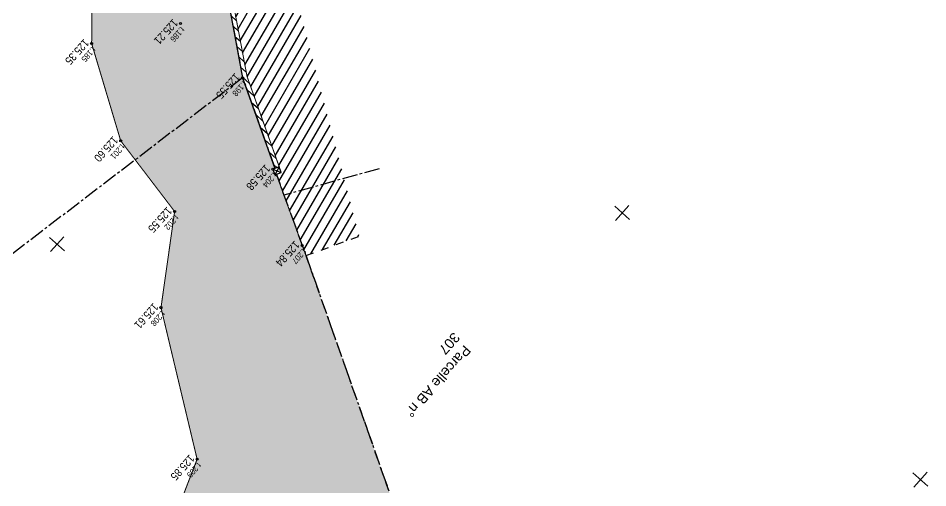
# Model space of a CAD drawing. Header units: metres. Extents: x -2858 to 512, y -1995 to 1252.
# Drawn here: x -2046.48 to -2001.02, y -1499.09 to -1475.6 of the extents above; entities that cross this region are included whole.
import ezdxf
from ezdxf.enums import TextEntityAlignment as Align

# ---------------------------------------------------------------- set-up
doc = ezdxf.new("R2010")
doc.units = ezdxf.units.M
doc.header["$PDMODE"] = 33
doc.header["$PDSIZE"] = 0.1
doc.linetypes.add('AXES2', pattern=[28.575, 19.05, -3.175, 3.175, -3.175])
doc.linetypes.add('Grille', pattern=[0.8, 0.4, -0.4])
for name, color, linetype in [('Bâtiments', 7, 'Continuous'), ('Bâtiments Hachures', 174, 'Continuous'), ('Calque commun', 7, 'Continuous'), ('Carroyage(2)_Croix', 7, 'Continuous'), ('Limites', 1, 'AXES2'), ('Murs', 7, 'Continuous'), ('Murs Hachures', 7, 'Continuous'), ('Points Topo', 7, 'Continuous'), ('Points Topo Altitude', 7, 'Continuous'), ('Points Topo Matricule', 252, 'Continuous'), ('Textes', 7, 'Continuous'), ('Végétation', 102, 'Continuous')]:
    doc.layers.add(name, color=color, linetype=linetype)
doc.styles.add('Pts Topo SPE', font='', dxfattribs={"width": 0.9})
doc.styles.get("Standard").update_dxf_attribs({"font": 'arial.ttf'})
doc.styles.get('Pts Topo SPE').set_extended_font_data('Titillium Web Light')

# ---------------------------------------------------------------- blocks, each defined once
blk = doc.blocks.new('PointTopo_SPE')
at = {"layer": 'Calque commun', "color": 1, "linetype": 'ByBlock', "lineweight": -2}
blk.add_point((0, 0), dxfattribs=at)

msp = doc.modelspace()

# ---------------------------------------------------------------- hatches: boundary and pattern name
at = {"layer": 'Bâtiments Hachures'}
h = msp.add_hatch(dxfattribs=at)
h.set_pattern_fill('_U', color=256, scale=0.4, angle=-120.1474, style=0, pattern_type=0)
h.set_pattern_definition([(239.8526, (-2034.9983, -1468.91026), (0.345895, -0.20089), [])])
h.paths.add_polyline_path([(-2033.43, -1483.045), (-2033.334, -1483.33), (-2033.577, -1483.412), (-2032.097, -1487.478), (-2029.427, -1486.505), (-2033.763, -1470.016), (-2036.523, -1470.614), (-2035.959, -1473.651), (-2035.039, -1478.524)])
at = {"layer": 'Murs Hachures'}
h = msp.add_hatch(dxfattribs=at)
h.set_pattern_fill('ANSI31', color=256, scale=0.1, angle=-86.8382)
h.set_pattern_definition([(318.1618, (-2036.61567, -1470.531), (0.211782, 0.236547), [])])
h.paths.add_polyline_path([(-2033.648, -1483.119), (-2033.43, -1483.045), (-2035.039, -1478.524), (-2035.959, -1473.651), (-2036.523, -1470.614), (-2036.73, -1470.658), (-2036.161, -1473.72), (-2035.262, -1478.584)])
at = {"layer": 'Végétation'}
h = msp.add_hatch(dxfattribs=at)
h.set_pattern_fill('HAIE', color=256, scale=1.5, angle=-131.8382)
h.set_pattern_definition([(337.45181, (-2032.01112, -1453.8739), (25.001558834, -10.303982526), [0.090508, -31.693922]), (29.7268, (-2030.7275, -1454.48383), (1.0005448, 1.1175465), [0.094695, -4.64872]), (335.08927, (-2030.645223, -1454.4369), (18.53028335, -8.53689633), [0.10269, -35.959756]), (339.41227, (-2031.75009, -1453.573985), (7.58882196, -2.76763098), [0.129743, -28.84007]), (256.60469, (-2030.965573, -1454.00674), (-4.3007138, -18.29627997), [0.11664, -40.825392]), (311.82157, (-2031.0429, -1453.92019), (1.11754648, -1.0005448), [0.11607, -13.467008]), (256.23425, (-2031.0818, -1454.97569), (-5.1842569, -21.53191771), [0.072626, -25.427374]), (297.60572, (-2032.14021, -1454.11416), (2.35209464, -4.11918084), [0.07305, -12.742956]), (351.067, (-2032.10346, -1454.175654), (5.353729006, -0.76654141), [0.086475, -30.28621]), (3.1618, (-2032.0532, -1454.3182), (1.000545, 1.117546), [0.054415, -2.066905]), (24.41227, (-2031.4165, -1454.99726), (23.83154194, 10.87693012), [0.116805, -40.852696]), (273.1618, (-2031.3149, -1454.8645), (1.117546, -1.000545), [0.084633, -2.036687]), (276.52822, (-2031.4826, -1454.73152), (1.9365583, -15.82718364), [0.05142, -18.010972]), (262.85691, (-2031.68566, -1454.56119), (-2.18262254, -18.17927828), [0.067575, -23.649507]), (356.45192, (-2030.78704, -1454.66569), (9.589911535, -0.53253803), [0.06918, -36.241975]), (300.41709, (-2031.507364, -1454.22735), (17.58220898, -29.834810664), [0.11217, -39.261044]), (343.50794, (-2031.45061, -1454.324066), (3.23563774, -0.8835431), [0.08988, -31.445814]), (343.17865, (-2031.82091, -1454.25104), (3.23563774, -0.8835431), [0.13194, -24.697478]), (269.34769, (-2031.82035, -1454.20544), (0.1170017, -2.11809126), [0.045405, -15.899814]), (291.5967, (-2031.9011, -1454.0585), (1.1175465, -1.000545), [0.02867, -3.325432]), (359.34769, (-2031.60303, -1453.80889), (2.11809126, 0.1170017), [0.090855, -15.854364]), (27.60572, (-2031.5455, -1453.97519), (4.11918084, 2.35209464), [0.073053, -12.742953]), (247.96064, (-2031.25976, -1453.8867), (-6.535806755, -16.295190397), [0.050085, -39.805906]), (344.7268, (-2031.1776, -1454.22426), (2.118091, 0.117002), [0.02867, -3.325432]), (273.1618, (-2031.199, -1454.4403), (1.117546, -1.000545), [0.036277, -2.085043]), (284.4717, (-2031.4079, -1454.49425), (1.2345482, -3.118636), [0.03087, -5.377458]), (359.34769, (-2031.02759, -1454.63978), (2.11809126, 0.1170017), [0.045465, -15.899754]), (228.1618, (-2030.8259, -1454.2283), (1.117546, -1.000545), [0.075, -1.425]), (14.4717, (-2031.2463, -1453.25032), (3.118636, 1.2345482), [0.092355, -5.315972]), (11.29186, (-2030.91463, -1453.6678), (5.2367273, 1.3515499), [0.106836, -7.393164]), (264.54611, (-2030.80025, -1453.54652), (-0.64953972, -7.47182027), [0.100825, -35.300446]), (4.89746, (-2030.622015, -1453.81501), (32.771913754, 2.87257182), [0.099864, -34.917989]), (253.87171, (-2030.40399, -1454.09055), (-0.883543098, -3.23563774), [0.13764, -44.812332]), (355.56712, (-2031.30881, -1453.43529), (24.533552076, -1.83161747), [0.0915, -32.009902]), (273.1618, (-2031.4829, -1453.2967), (1.117546, -1.000545), [0.042316, -2.079004]), (21.5967, (-2031.0905, -1453.7169), (1.000545, 1.1175465), [0.038152, -3.31595]), (35.63295, (-2031.40496, -1453.50423), (6.1202704, 4.5871876), [0.11832, -13.710997]), (273.1618, (-2030.7875, -1453.9606), (1.117546, -1.000545), [0.106066, -2.015254])])
h.paths.add_polyline_path([(-2024.103, -1513.439), (-2023.223, -1517.578), (-2031.35, -1521.942), (-2034.239, -1515.696), (-2037.666, -1510.057), (-2040.045, -1504.17), (-2037.536, -1497.663), (-2039.342, -1490.083), (-2038.66, -1485.272), (-2041.355, -1481.736), (-2042.807, -1476.872), (-2042.764, -1469.394), (-2040.261, -1465.913), (-2038.139, -1463.177), (-2037.959, -1461.557), (-2037.27, -1459.739), (-2033.76, -1457.026), (-2029.396, -1455.379), (-2027.937, -1456.11), (-2026.781, -1458.642), (-2026.825, -1460.312), (-2038.139, -1463.177), (-2037.626, -1465.896), (-2037.227, -1467.976), (-2036.73, -1470.658), (-2035.262, -1478.584), (-2033.648, -1483.119), (-2033.75, -1483.153), (-2033.654, -1483.438), (-2033.577, -1483.412), (-2032.097, -1487.478), (-2027.486, -1500.592), (-2025.824, -1505.402), (-2025.417, -1507.212), (-2024.663, -1510.648)])

# ---------------------------------------------------------------- linework, layer by layer
at = {"layer": 'Bâtiments', "color": 7, "const_width": 0.05, "flags": 128}
for points in [[(-2036.523, -1470.614), (-2035.959, -1473.651), (-2035.039, -1478.524), (-2033.43, -1483.045)], [(-2033.577, -1483.412), (-2032.097, -1487.478)]]:
    msp.add_lwpolyline(points, dxfattribs=at)
at = {"layer": 'Bâtiments', "linetype": 'Grille', "flags": 128}
for points in [[(-2032.097, -1487.478), (-2029.427, -1486.505)], [(-2032.097, -1487.478), (-2027.486, -1500.592)]]:
    msp.add_lwpolyline(points, dxfattribs=at)
at = {"layer": 'Carroyage(2)_Croix'}
for p, q in [((-2016.666, -1485.011), (-2015.921, -1485.678)), ((-2015.96, -1484.972), (-2016.627, -1485.717)), ((-2044.907, -1486.571), (-2044.162, -1487.238)), ((-2044.201, -1486.532), (-2044.868, -1487.277)), ((-2001.765, -1498.351), (-2001.02, -1499.018)), ((-2001.059, -1498.312), (-2001.726, -1499.057))]:
    msp.add_line(p, q, dxfattribs=at)
at = {"layer": 'Limites', "ltscale": 0.04, "flags": 128}
for points in [[(-2017.262, -1457.883), (-2038.139, -1463.177), (-2037.626, -1465.896), (-2036.73, -1470.658), (-2035.262, -1478.584), (-2033.648, -1483.119), (-2033.75, -1483.153), (-2033.654, -1483.438), (-2033.577, -1483.412), (-2032.097, -1487.478), (-2027.486, -1500.592), (-2025.824, -1505.402), (-2024.103, -1513.439), (-2020.379, -1530.91), (-2019.321, -1535.791), (-2016.395, -1549.712)], [(-2035.262, -1478.584), (-2108.876, -1534.913)], [(-2028.438, -1483.136), (-2033.197, -1484.456)]]:
    msp.add_lwpolyline(points, dxfattribs=at)
at = {"layer": 'Murs'}
for p, q in [((-2033.43, -1483.045), (-2033.75, -1483.153)), ((-2033.75, -1483.153), (-2033.654, -1483.438)), ((-2033.75, -1483.153), (-2033.334, -1483.33)), ((-2033.43, -1483.045), (-2033.654, -1483.438)), ((-2033.334, -1483.33), (-2033.43, -1483.045)), ((-2033.654, -1483.438), (-2033.334, -1483.33))]:
    msp.add_line(p, q, dxfattribs=at)
at = {"layer": 'Murs', "flags": 128}
msp.add_lwpolyline([(-2036.73, -1470.658), (-2036.161, -1473.72), (-2035.262, -1478.584), (-2033.648, -1483.119)], dxfattribs=at)
at = {"layer": 'Végétation', "color": 102, "linetype": 'Grille', "flags": 128}
msp.add_lwpolyline([(-2026.825, -1460.312, 0.05, 0.05, 0), (-2026.781, -1458.642, 0.05, 0.05, 0), (-2027.937, -1456.11, 0.05, 0.05, 0), (-2029.396, -1455.379, 0.05, 0.05, 0), (-2033.76, -1457.026, 0.05, 0.05, 0), (-2037.27, -1459.739, 0.05, 0.05, 0), (-2037.959, -1461.557, 0.05, 0.05, 0), (-2038.139, -1463.177, 0.05, 0.05, 0), (-2040.261, -1465.913, 0.05, 0.05, 0), (-2042.764, -1469.394, 0.05, 0.05, 0), (-2042.807, -1476.872, 0.05, 0.05, 0), (-2041.355, -1481.736, 0.05, 0.05, 0), (-2038.66, -1485.272, 0.05, 0.05, 0), (-2039.342, -1490.083, 0.05, 0.05, 0), (-2037.536, -1497.663, 0.05, 0.05, 0), (-2040.045, -1504.17, 0.05, 0.05, 0), (-2037.666, -1510.057, 0.05, 0.05, 0), (-2034.239, -1515.696, 0.05, 0.05, 0), (-2031.35, -1521.942, 0, 0, 0)], format="xyseb", dxfattribs=at)

# ---------------------------------------------------------------- block references
at = {"layer": 'Points Topo'}
ref = msp.add_blockref('PointTopo_SPE', (-2038.363, -1475.869, 125.205), dxfattribs=dict(at, rotation=228.1617603435354))
ref.add_attrib('MAT', 't.186', (-2038.355, -1476.01, 125.205), dxfattribs={"layer": 'Points Topo Matricule', "height": 0.3, "rotation": 228.1618, "style": 'Pts Topo SPE', "width": 0.9})
ref.add_attrib('ALT', '125.21', dxfattribs={"layer": 'Points Topo Altitude', "height": 0.4, "rotation": 228.1618, "style": 'Pts Topo SPE', "width": 0.9}).set_placement((-2038.448, -1475.874, 125.205), align=Align.TOP_LEFT)
ref = msp.add_blockref('PointTopo_SPE', (-2042.807, -1476.872, 125.349), dxfattribs=dict(at, rotation=228.1617603435354))
ref.add_attrib('MAT', 't.185', (-2042.799, -1477.013, 125.349), dxfattribs={"layer": 'Points Topo Matricule', "height": 0.3, "rotation": 228.1618, "style": 'Pts Topo SPE', "width": 0.9})
ref.add_attrib('ALT', '125.35', dxfattribs={"layer": 'Points Topo Altitude', "height": 0.4, "rotation": 228.1618, "style": 'Pts Topo SPE', "width": 0.9}).set_placement((-2042.892, -1476.876, 125.349), align=Align.TOP_LEFT)
ref = msp.add_blockref('PointTopo_SPE', (-2035.262, -1478.584, 125.545), dxfattribs=dict(at, rotation=228.1617603435354))
ref.add_attrib('MAT', 't.198', (-2035.254, -1478.725, 125.545), dxfattribs={"layer": 'Points Topo Matricule', "height": 0.3, "rotation": 228.1618, "style": 'Pts Topo SPE', "width": 0.9})
ref.add_attrib('ALT', '125.55', dxfattribs={"layer": 'Points Topo Altitude', "height": 0.4, "rotation": 228.1618, "style": 'Pts Topo SPE', "width": 0.9}).set_placement((-2035.347, -1478.589, 125.545), align=Align.TOP_LEFT)
ref = msp.add_blockref('PointTopo_SPE', (-2041.355, -1481.736, 125.604), dxfattribs=dict(at, rotation=228.1617603435354))
ref.add_attrib('MAT', 't.201', (-2041.347, -1481.877, 125.604), dxfattribs={"layer": 'Points Topo Matricule', "height": 0.3, "rotation": 228.1618, "style": 'Pts Topo SPE', "width": 0.9})
ref.add_attrib('ALT', '125.60', dxfattribs={"layer": 'Points Topo Altitude', "height": 0.4, "rotation": 228.1618, "style": 'Pts Topo SPE', "width": 0.9}).set_placement((-2041.44, -1481.74, 125.604), align=Align.TOP_LEFT)
ref = msp.add_blockref('PointTopo_SPE', (-2033.75, -1483.153, 125.585), dxfattribs=dict(at, rotation=228.1617603435354))
ref.add_attrib('MAT', 't.204', (-2033.742, -1483.295, 125.585), dxfattribs={"layer": 'Points Topo Matricule', "height": 0.3, "rotation": 228.1618, "style": 'Pts Topo SPE', "width": 0.9})
ref.add_attrib('ALT', '125.58', dxfattribs={"layer": 'Points Topo Altitude', "height": 0.4, "rotation": 228.1618, "style": 'Pts Topo SPE', "width": 0.9}).set_placement((-2033.835, -1483.158, 125.585), align=Align.TOP_LEFT)
ref = msp.add_blockref('PointTopo_SPE', (-2038.66, -1485.272, 125.554), dxfattribs=dict(at, rotation=228.1617603435354))
ref.add_attrib('MAT', 't.202', (-2038.652, -1485.413, 125.554), dxfattribs={"layer": 'Points Topo Matricule', "height": 0.3, "rotation": 228.1618, "style": 'Pts Topo SPE', "width": 0.9})
ref.add_attrib('ALT', '125.55', dxfattribs={"layer": 'Points Topo Altitude', "height": 0.4, "rotation": 228.1618, "style": 'Pts Topo SPE', "width": 0.9}).set_placement((-2038.744, -1485.276, 125.554), align=Align.TOP_LEFT)
ref = msp.add_blockref('PointTopo_SPE', (-2032.282, -1486.97, 125.841), dxfattribs=dict(at, rotation=228.1617603435354))
ref.add_attrib('MAT', 't.207', (-2032.274, -1487.111, 125.841), dxfattribs={"layer": 'Points Topo Matricule', "height": 0.3, "rotation": 228.1618, "style": 'Pts Topo SPE', "width": 0.9})
ref.add_attrib('ALT', '125.84', dxfattribs={"layer": 'Points Topo Altitude', "height": 0.4, "rotation": 228.1618, "style": 'Pts Topo SPE', "width": 0.9}).set_placement((-2032.367, -1486.975, 125.841), align=Align.TOP_LEFT)
ref = msp.add_blockref('PointTopo_SPE', (-2039.342, -1490.083, 125.613), dxfattribs=dict(at, rotation=228.1617603435354))
ref.add_attrib('MAT', 't.208', (-2039.335, -1490.224, 125.613), dxfattribs={"layer": 'Points Topo Matricule', "height": 0.3, "rotation": 228.1618, "style": 'Pts Topo SPE', "width": 0.9})
ref.add_attrib('ALT', '125.61', dxfattribs={"layer": 'Points Topo Altitude', "height": 0.4, "rotation": 228.1618, "style": 'Pts Topo SPE', "width": 0.9}).set_placement((-2039.427, -1490.088, 125.613), align=Align.TOP_LEFT)
ref = msp.add_blockref('PointTopo_SPE', (-2037.536, -1497.663, 125.848), dxfattribs=dict(at, rotation=228.1617603435354))
ref.add_attrib('MAT', 't.209', (-2037.528, -1497.805, 125.848), dxfattribs={"layer": 'Points Topo Matricule', "height": 0.3, "rotation": 228.1618, "style": 'Pts Topo SPE', "width": 0.9})
ref.add_attrib('ALT', '125.85', dxfattribs={"layer": 'Points Topo Altitude', "height": 0.4, "rotation": 228.1618, "style": 'Pts Topo SPE', "width": 0.9}).set_placement((-2037.621, -1497.668, 125.848), align=Align.TOP_LEFT)

# ---------------------------------------------------------------- next in the draw order: texts
at = {"layer": 'Textes', "insert": (-2023.734, -1492.167), "char_height": 0.5, "attachment_point": 1, "rotation": 228.1618, "bg_fill": 3, "box_fill_scale": 1.2, "bg_fill_color": 256, "bg_fill_transparency": 0}
msp.add_mtext_dynamic_manual_height_columns('\\pi0.11523;Parcelle AB n° 307', width=5.61128, gutter_width=2, heights=[0], dxfattribs=at)

doc.saveas('drawing.dxf')
